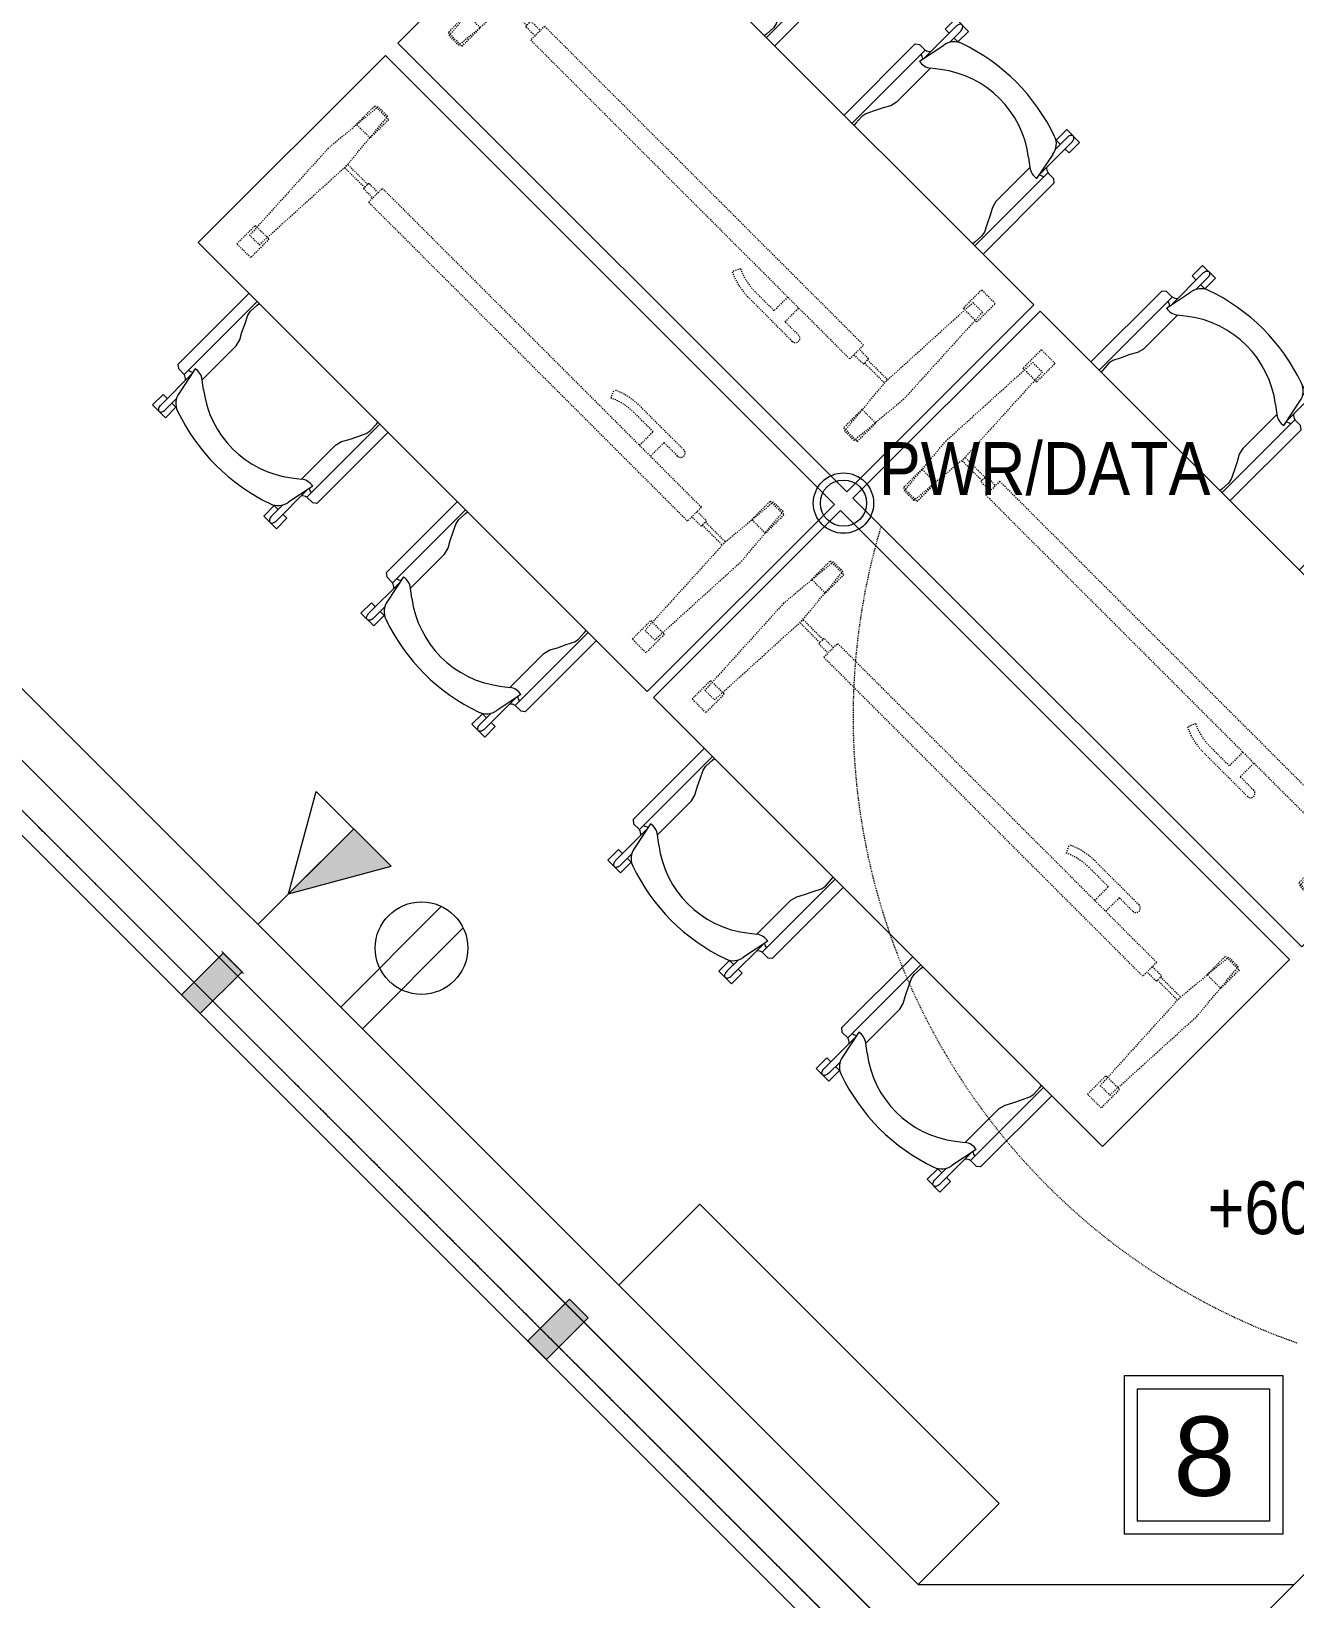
# Model space of a CAD drawing. Header units: inches. Extents: x 1 to 4574, y -953 to 1388.
# Drawn here: x 1741.6 to 1884.8, y -525.8 to -348 of the extents above; entities that cross this region are included whole.
import ezdxf

# ---------------------------------------------------------------- set-up
doc = ezdxf.new("R2010")
doc.units = ezdxf.units.IN
doc.header["$MEASUREMENT"] = 0
for name, pattern in [('Dash', [0.25, 0.125, -0.125]), ('IMPORT-PHANTOM4', [0.625, 0.3125, -0.0625, 0.0625, -0.0625, 0.0625, -0.0625]), ('Overhead', [0.15625, 0.09375, -0.0625])]:
    doc.linetypes.add(name, pattern=pattern)
for name, color, linetype, lineweight in [('3rd Floor Revit Background_dwg', 8, 'Continuous', 9), ('A-ANNO-NOTE', 131, 'Continuous', 20), ('A-Area', 7, 'IMPORT-PHANTOM4', 9), ('A-FLOR', 192, 'Continuous', 9), ('A-FLOR-OVHD', 1, 'Overhead', 9), ('A-WALL', 113, 'Continuous', 50), ('AWAEX', 7, 'Continuous', 9), ('E-ELEC-FIXT-IDEN', 2, 'Continuous', 9), ('I-FURN', 30, 'Continuous', 9), ('I-FURN-HDLN', 30, 'Continuous', 9), ('MHV', 7, 'Continuous', 9)]:
    doc.layers.add(name, color=color, linetype=linetype, lineweight=lineweight)
doc.styles.add('Arial', font='arial.ttf', dxfattribs={"height": 9})
doc.styles.add('Arial_3', font='arial.ttf', dxfattribs={"width": 0.85, "height": 6})

# ---------------------------------------------------------------- blocks, each defined once
blk = doc.blocks.new('Training Tables - 30x72-1695247-3rd Floor New Construction - Tel_Data_Elec Plan')
at = {"layer": 'I-FURN'}
for p, q in [((-26.63, 31.69), (-24.58, 31.69)), ((-26.63, 30), (-26.63, 31.69)), ((-25.98, 31.19), (-25.96, 31.3)), ((-25.98, 31.1), (-25.98, 31.19)), ((-25.98, 26.05), (-25.98, 31.1)), ((-25.96, 31.3), (-25.93, 31.4)), ((-25.93, 31.4), (-25.89, 31.49)), ((-25.89, 31.49), (-25.83, 31.57)), ((-25.83, 31.57), (-25.77, 31.63)), ((-25.77, 31.63), (-25.71, 31.67)), ((-25.71, 31.67), (-25.64, 31.69)), ((-25.64, 31.69), (-25.57, 31.69)), ((-25.57, 31.69), (-25.5, 31.67)), ((-25.5, 31.67), (-25.44, 31.63)), ((-25.44, 31.63), (-25.38, 31.57)), ((-25.38, 31.57), (-25.33, 31.49)), ((-25.33, 31.49), (-25.28, 31.4)), ((-25.28, 31.4), (-25.25, 31.3)), ((-25.25, 31.3), (-25.23, 31.19)), ((-25.23, 31.19), (-25.23, 31.08)), ((-25.23, 29.27), (-25.23, 31.08)), ((-24.58, 31.69), (-24.58, 30)), ((-8.82, 31.69), (-8.82, 30)), ((-6.78, 31.69), (-8.82, 31.69)), ((-8.18, 31.08), (-8.17, 31.19)), ((-8.18, 29.27), (-8.18, 31.08)), ((-8.17, 31.19), (-8.15, 31.3)), ((-8.15, 31.3), (-8.12, 31.4)), ((-8.12, 31.4), (-8.08, 31.49)), ((-8.08, 31.49), (-8.03, 31.57)), ((-8.03, 31.57), (-7.97, 31.63)), ((-7.97, 31.63), (-7.9, 31.67)), ((-7.9, 31.67), (-7.83, 31.69)), ((-7.83, 31.69), (-7.76, 31.69)), ((-7.76, 31.69), (-7.7, 31.67)), ((-7.7, 31.67), (-7.63, 31.63)), ((-7.63, 31.63), (-7.57, 31.57)), ((-7.57, 31.57), (-7.52, 31.49)), ((-7.52, 31.49), (-7.48, 31.4)), ((-7.48, 31.4), (-7.45, 31.3)), ((-7.45, 31.3), (-7.43, 31.19)), ((-7.43, 31.19), (-7.42, 31.1)), ((-7.42, 26.05), (-7.42, 31.1)), ((-6.78, 30), (-6.78, 31.69)), ((6.78, 31.69), (8.82, 31.69)), ((6.78, 30), (6.78, 31.69)), ((7.43, 31.19), (7.42, 31.1)), ((7.42, 26.05), (7.42, 31.1)), ((7.45, 31.3), (7.43, 31.19)), ((7.48, 31.4), (7.45, 31.3)), ((7.52, 31.49), (7.48, 31.4)), ((7.57, 31.57), (7.52, 31.49)), ((7.63, 31.63), (7.57, 31.57)), ((7.7, 31.67), (7.63, 31.63)), ((7.76, 31.69), (7.7, 31.67)), ((7.83, 31.69), (7.76, 31.69)), ((7.9, 31.67), (7.83, 31.69)), ((7.97, 31.63), (7.9, 31.67)), ((8.03, 31.57), (7.97, 31.63)), ((8.08, 31.49), (8.03, 31.57)), ((8.12, 31.4), (8.08, 31.49)), ((8.15, 31.3), (8.12, 31.4)), ((8.17, 31.19), (8.15, 31.3)), ((8.18, 31.08), (8.17, 31.19)), ((8.18, 29.27), (8.18, 31.08)), ((8.82, 31.69), (8.82, 30)), ((24.58, 31.69), (24.58, 30)), ((26.63, 31.69), (24.58, 31.69)), ((25.25, 31.3), (25.23, 31.19)), ((25.23, 31.19), (25.23, 31.08)), ((25.23, 29.27), (25.23, 31.08)), ((25.28, 31.4), (25.25, 31.3)), ((25.33, 31.49), (25.28, 31.4)), ((25.38, 31.57), (25.33, 31.49)), ((25.44, 31.63), (25.38, 31.57)), ((25.5, 31.67), (25.44, 31.63)), ((25.57, 31.69), (25.5, 31.67)), ((25.64, 31.69), (25.57, 31.69)), ((25.71, 31.67), (25.64, 31.69)), ((25.77, 31.63), (25.71, 31.67)), ((25.83, 31.57), (25.77, 31.63)), ((25.89, 31.49), (25.83, 31.57)), ((25.93, 31.4), (25.89, 31.49)), ((25.96, 31.3), (25.93, 31.4)), ((25.98, 31.19), (25.96, 31.3)), ((25.98, 31.1), (25.98, 31.19)), ((25.98, 26.05), (25.98, 31.1)), ((26.63, 30), (26.63, 31.69)), ((-25.98, 30), (-26.63, 30)), ((-26.12, 25.37), (-25.46, 28.6)), ((-24.58, 30), (-25.23, 30)), ((-8.82, 30), (-8.18, 30)), ((-7.28, 25.37), (-7.95, 28.6)), ((-7.42, 30), (-6.78, 30)), ((7.42, 30), (6.78, 30)), ((7.28, 25.37), (7.95, 28.6)), ((8.82, 30), (8.18, 30)), ((24.58, 30), (25.23, 30)), ((26.12, 25.37), (25.46, 28.6)), ((25.98, 30), (26.63, 30)), ((-27.85, 26.41), (-27.48, 26.71)), ((-27.48, 26.71), (-26.54, 26.71)), ((-26.54, 26.71), (-26.54, 15)), ((-6.87, 26.71), (-6.87, 15)), ((-5.93, 26.71), (-6.87, 26.71)), ((-5.56, 26.41), (-5.93, 26.71)), ((5.56, 26.41), (5.93, 26.71)), ((5.93, 26.71), (6.87, 26.71)), ((6.87, 26.71), (6.87, 15)), ((26.54, 26.71), (26.54, 15)), ((27.48, 26.71), (26.54, 26.71)), ((27.85, 26.41), (27.48, 26.71)), ((-27.85, 15), (-27.85, 26.41)), ((-23.76, 26.39), (-24.67, 25.69)), ((-24.67, 25.69), (-24.67, 20.24)), ((-9.64, 26.39), (-8.73, 25.69)), ((-8.73, 25.69), (-8.73, 20.24)), ((-5.56, 15), (-5.56, 26.41)), ((5.56, 15), (5.56, 26.41)), ((9.64, 26.39), (8.73, 25.69)), ((8.73, 25.69), (8.73, 20.24)), ((23.76, 26.39), (24.67, 25.69)), ((24.67, 25.69), (24.67, 20.24)), ((27.85, 15), (27.85, 26.41)), ((-24.67, 20.24), (-24.86, 19.49)), ((-8.73, 20.24), (-8.55, 19.49)), ((8.73, 20.24), (8.55, 19.49)), ((24.67, 20.24), (24.86, 19.49)), ((-25.31, 18.7), (-25.75, 17.75)), ((-24.86, 19.49), (-25.31, 18.7)), ((-8.55, 19.49), (-8.1, 18.7)), ((-8.1, 18.7), (-7.65, 17.75)), ((8.1, 18.7), (7.65, 17.75)), ((8.55, 19.49), (8.1, 18.7)), ((24.86, 19.49), (25.31, 18.7)), ((25.31, 18.7), (25.75, 17.75)), ((-26.21, 16.85), (-26.3, 16.32)), ((-26.3, 16.32), (-26.25, 15.29)), ((-25.75, 17.75), (-26.21, 16.85)), ((-7.65, 17.75), (-7.2, 16.85)), ((-7.2, 16.85), (-7.1, 16.32)), ((-7.1, 16.32), (-7.15, 15.29)), ((7.2, 16.85), (7.1, 16.32)), ((7.1, 16.32), (7.15, 15.29)), ((7.65, 17.75), (7.2, 16.85)), ((25.75, 17.75), (26.21, 16.85)), ((26.21, 16.85), (26.3, 16.32)), ((26.3, 16.32), (26.25, 15.29)), ((-36, -15), (-36, 15)), ((-36, 15), (36, 15)), ((-26.25, 15.29), (-26.22, 15)), ((-7.15, 15.29), (-7.18, 15)), ((7.15, 15.29), (7.18, 15)), ((26.25, 15.29), (26.22, 15)), ((36, 15), (36, -15)), ((36, -15), (-36, -15))]:
    blk.add_line(p, q, dxfattribs=at)
for centre, radius, start, end in [((-16.7, 9.11), 22.34, 70.5327, 109.4673), ((16.7, 9.11), 22.34, 70.5327, 109.4673), ((-23.48, 28.29), 2, 109.4673, 171.0828), ((-16.7, 17.2), 11.59, 52.4563, 127.5437), ((-9.92, 28.29), 2, 8.9172, 70.5327), ((9.92, 28.29), 2, 109.4673, 171.0828), ((16.7, 17.2), 11.59, 52.4563, 127.5437), ((23.48, 28.29), 2, 8.9172, 70.5327), ((-26.76, 27.75), 1.05, 282.043, 317.3785), ((-6.65, 27.75), 1.05, 222.6215, 257.957), ((6.65, 27.75), 1.05, 282.043, 317.3785), ((26.76, 27.75), 1.05, 222.6215, 257.957), ((-26.64, 25.1), 0.933, 49.3975, 83.8817), ((-25.73, 27.07), 1.74, 256.9936, 307.5437), ((-7.67, 27.07), 1.74, 232.4563, 283.0064), ((-6.77, 25.1), 0.933, 96.1183, 130.6025), ((6.77, 25.1), 0.933, 49.3975, 83.8817), ((7.67, 27.07), 1.74, 256.9936, 307.5437), ((25.73, 27.07), 1.74, 232.4563, 283.0064), ((26.64, 25.1), 0.933, 96.1183, 130.6025)]:
    blk.add_arc(centre, radius, start, end, dxfattribs=at)
at = {"layer": 'I-FURN-HDLN', "linetype": 'Dash'}
for p, q in [((-32.8, 9.05), (-32.8, 12.01)), ((-32.8, 12.01), (-30.6, 12.01)), ((-30.6, 12.01), (-30.6, 9.05)), ((30.6, 12.01), (32.8, 12.01)), ((30.6, 9.05), (30.6, 12.01)), ((32.8, 12.01), (32.8, 9.05)), ((-32.47, 10.29), (-33.13, -3)), ((-30.6, 9.05), (-32.8, 9.05)), ((-30.93, 10.29), (-32.47, 10.29)), ((-30.27, -3), (-30.93, 10.29)), ((30.93, 10.29), (30.27, -3)), ((32.8, 9.05), (30.6, 9.05)), ((32.47, 10.29), (30.93, 10.29)), ((33.13, -3), (32.47, 10.29)), ((-33.13, -3), (-32.47, -10.3)), ((-30.93, -10.3), (-30.27, -3)), ((-27.07, -3.25), (-30.29, -3.25)), ((-27.07, -2.75), (-30.28, -2.75)), ((-27.07, -2.57), (-25.57, -2.57)), ((-27.07, -3.43), (-27.07, -2.57)), ((-25.57, -3.43), (-27.07, -3.43)), ((-25.57, -4.11), (-25.57, -1.89)), ((-25.57, -1.89), (25.58, -1.89)), ((25.58, -1.89), (25.58, -4.11)), ((27.08, -2.57), (25.58, -2.57)), ((25.58, -3.43), (27.08, -3.43)), ((27.08, -3.43), (27.08, -2.57)), ((27.08, -2.75), (30.28, -2.75)), ((27.08, -3.25), (30.29, -3.25)), ((30.27, -3), (30.93, -10.3)), ((32.47, -10.3), (33.13, -3)), ((25.58, -4.11), (-25.57, -4.11)), ((-17.4, -6.3), (-17.4, -4.11)), ((-15.64, -4.11), (-15.64, -6.3)), ((-19.56, -6.3), (-17.4, -6.3)), ((-15.64, -6.3), (-12.56, -6.3)), ((-9.57, -5.63), (-9.15, -6.54)), ((-32.8, -10.12), (-32.8, -7.16)), ((-32.8, -7.16), (-30.6, -7.16)), ((-30.6, -7.16), (-30.6, -10.12)), ((-19.56, -7.3), (-12.56, -7.3)), ((30.6, -7.16), (32.8, -7.16)), ((30.6, -10.12), (30.6, -7.16)), ((32.8, -7.16), (32.8, -10.12)), ((-30.6, -10.12), (-32.8, -10.12)), ((-32.47, -10.3), (-30.93, -10.3)), ((32.8, -10.12), (30.6, -10.12)), ((30.93, -10.3), (32.47, -10.3))]:
    blk.add_line(p, q, dxfattribs=at)
for centre, radius, start, end in [((-19.56, -6.8), 0.5, 90, 270), ((-12.56, 0.7), 7, 270, 295.2411), ((-12.56, 0.7), 8, 270, 295.2061)]:
    blk.add_arc(centre, radius, start, end, dxfattribs=at)
blk = doc.blocks.new('Training Tables - 30x72-592698-3rd Floor New Construction - Tel_Data_Elec Plan')
at = {"layer": 'I-FURN'}
for p, q in [((-36, 15), (-36, -15)), ((36, 15), (-36, 15)), ((36, -15), (36, 15)), ((-36, -15), (36, -15)), ((-27.85, -15), (-27.85, -26.41)), ((-26.54, -26.71), (-26.54, -15)), ((-26.3, -16.32), (-26.25, -15.29)), ((-26.25, -15.29), (-26.22, -15)), ((-7.15, -15.29), (-7.18, -15)), ((-7.1, -16.32), (-7.15, -15.29)), ((-6.87, -26.71), (-6.87, -15)), ((-5.56, -15), (-5.56, -26.41)), ((5.56, -15), (5.56, -26.41)), ((6.87, -26.71), (6.87, -15)), ((7.1, -16.32), (7.15, -15.29)), ((7.15, -15.29), (7.18, -15)), ((26.25, -15.29), (26.22, -15)), ((26.3, -16.32), (26.25, -15.29)), ((26.54, -26.71), (26.54, -15)), ((27.85, -15), (27.85, -26.41)), ((-26.21, -16.85), (-26.3, -16.32)), ((-25.75, -17.75), (-26.21, -16.85)), ((-25.31, -18.7), (-25.75, -17.75)), ((-8.1, -18.7), (-7.65, -17.75)), ((-7.65, -17.75), (-7.2, -16.85)), ((-7.2, -16.85), (-7.1, -16.32)), ((7.2, -16.85), (7.1, -16.32)), ((7.65, -17.75), (7.2, -16.85)), ((8.1, -18.7), (7.65, -17.75)), ((25.31, -18.7), (25.75, -17.75)), ((25.75, -17.75), (26.21, -16.85)), ((26.21, -16.85), (26.3, -16.32)), ((-24.86, -19.49), (-25.31, -18.7)), ((-24.67, -20.24), (-24.86, -19.49)), ((-8.73, -20.24), (-8.55, -19.49)), ((-8.55, -19.49), (-8.1, -18.7)), ((8.55, -19.49), (8.1, -18.7)), ((8.73, -20.24), (8.55, -19.49)), ((24.67, -20.24), (24.86, -19.49)), ((24.86, -19.49), (25.31, -18.7)), ((-24.67, -25.69), (-24.67, -20.24)), ((-8.73, -25.69), (-8.73, -20.24)), ((8.73, -25.69), (8.73, -20.24)), ((24.67, -25.69), (24.67, -20.24)), ((-27.85, -26.41), (-27.48, -26.71)), ((-26.12, -25.37), (-25.46, -28.6)), ((-25.98, -26.05), (-25.98, -31.1)), ((-23.76, -26.39), (-24.67, -25.69)), ((-9.64, -26.39), (-8.73, -25.69)), ((-7.28, -25.37), (-7.95, -28.6)), ((-7.42, -26.05), (-7.42, -31.1)), ((-5.56, -26.41), (-5.93, -26.71)), ((5.56, -26.41), (5.93, -26.71)), ((7.28, -25.37), (7.95, -28.6)), ((7.42, -26.05), (7.42, -31.1)), ((9.64, -26.39), (8.73, -25.69)), ((23.76, -26.39), (24.67, -25.69)), ((26.12, -25.37), (25.46, -28.6)), ((25.98, -26.05), (25.98, -31.1)), ((27.85, -26.41), (27.48, -26.71)), ((-27.48, -26.71), (-26.54, -26.71)), ((-5.93, -26.71), (-6.87, -26.71)), ((5.93, -26.71), (6.87, -26.71)), ((27.48, -26.71), (26.54, -26.71)), ((-26.63, -30), (-26.63, -31.69)), ((-25.98, -30), (-26.63, -30)), ((-25.23, -29.27), (-25.23, -31.08)), ((-24.58, -30), (-25.23, -30)), ((-24.58, -31.69), (-24.58, -30)), ((-8.82, -30), (-8.18, -30)), ((-8.82, -31.69), (-8.82, -30)), ((-8.18, -29.27), (-8.18, -31.08)), ((-7.42, -30), (-6.78, -30)), ((-6.78, -30), (-6.78, -31.69)), ((6.78, -30), (6.78, -31.69)), ((7.42, -30), (6.78, -30)), ((8.18, -29.27), (8.18, -31.08)), ((8.82, -30), (8.18, -30)), ((8.82, -31.69), (8.82, -30)), ((24.58, -30), (25.23, -30)), ((24.58, -31.69), (24.58, -30)), ((25.23, -29.27), (25.23, -31.08)), ((25.98, -30), (26.63, -30)), ((26.63, -30), (26.63, -31.69)), ((-26.63, -31.69), (-24.58, -31.69)), ((-25.98, -31.1), (-25.98, -31.19)), ((-25.98, -31.19), (-25.96, -31.3)), ((-25.96, -31.3), (-25.93, -31.4)), ((-25.93, -31.4), (-25.89, -31.49)), ((-25.89, -31.49), (-25.83, -31.57)), ((-25.83, -31.57), (-25.77, -31.63)), ((-25.77, -31.63), (-25.71, -31.67)), ((-25.71, -31.67), (-25.64, -31.69)), ((-25.64, -31.69), (-25.57, -31.69)), ((-25.57, -31.69), (-25.5, -31.67)), ((-25.5, -31.67), (-25.44, -31.63)), ((-25.44, -31.63), (-25.38, -31.57)), ((-25.38, -31.57), (-25.33, -31.49)), ((-25.33, -31.49), (-25.28, -31.4)), ((-25.28, -31.4), (-25.25, -31.3)), ((-25.25, -31.3), (-25.23, -31.19)), ((-25.23, -31.19), (-25.23, -31.08)), ((-6.78, -31.69), (-8.82, -31.69)), ((-8.18, -31.08), (-8.17, -31.19)), ((-8.17, -31.19), (-8.15, -31.3)), ((-8.15, -31.3), (-8.12, -31.4)), ((-8.12, -31.4), (-8.08, -31.49)), ((-8.08, -31.49), (-8.03, -31.57)), ((-8.03, -31.57), (-7.97, -31.63)), ((-7.97, -31.63), (-7.9, -31.67)), ((-7.9, -31.67), (-7.83, -31.69)), ((-7.83, -31.69), (-7.76, -31.69)), ((-7.76, -31.69), (-7.7, -31.67)), ((-7.7, -31.67), (-7.63, -31.63)), ((-7.63, -31.63), (-7.57, -31.57)), ((-7.57, -31.57), (-7.52, -31.49)), ((-7.52, -31.49), (-7.48, -31.4)), ((-7.48, -31.4), (-7.45, -31.3)), ((-7.45, -31.3), (-7.43, -31.19)), ((-7.43, -31.19), (-7.42, -31.1)), ((6.78, -31.69), (8.82, -31.69)), ((7.43, -31.19), (7.42, -31.1)), ((7.45, -31.3), (7.43, -31.19)), ((7.48, -31.4), (7.45, -31.3)), ((7.52, -31.49), (7.48, -31.4)), ((7.57, -31.57), (7.52, -31.49)), ((7.63, -31.63), (7.57, -31.57)), ((7.7, -31.67), (7.63, -31.63)), ((7.76, -31.69), (7.7, -31.67)), ((7.83, -31.69), (7.76, -31.69)), ((7.9, -31.67), (7.83, -31.69)), ((7.97, -31.63), (7.9, -31.67)), ((8.03, -31.57), (7.97, -31.63)), ((8.08, -31.49), (8.03, -31.57)), ((8.12, -31.4), (8.08, -31.49)), ((8.15, -31.3), (8.12, -31.4)), ((8.17, -31.19), (8.15, -31.3)), ((8.18, -31.08), (8.17, -31.19)), ((26.63, -31.69), (24.58, -31.69)), ((25.23, -31.19), (25.23, -31.08)), ((25.25, -31.3), (25.23, -31.19)), ((25.28, -31.4), (25.25, -31.3)), ((25.33, -31.49), (25.28, -31.4)), ((25.38, -31.57), (25.33, -31.49)), ((25.44, -31.63), (25.38, -31.57)), ((25.5, -31.67), (25.44, -31.63)), ((25.57, -31.69), (25.5, -31.67)), ((25.64, -31.69), (25.57, -31.69)), ((25.71, -31.67), (25.64, -31.69)), ((25.77, -31.63), (25.71, -31.67)), ((25.83, -31.57), (25.77, -31.63)), ((25.89, -31.49), (25.83, -31.57)), ((25.93, -31.4), (25.89, -31.49)), ((25.96, -31.3), (25.93, -31.4)), ((25.98, -31.19), (25.96, -31.3)), ((25.98, -31.1), (25.98, -31.19))]:
    blk.add_line(p, q, dxfattribs=at)
for centre, radius, start, end in [((-26.64, -25.1), 0.933, 276.1183, 310.6025), ((-25.73, -27.07), 1.74, 52.4563, 103.0064), ((-16.7, -17.2), 11.59, 232.4563, 307.5437), ((-7.67, -27.07), 1.74, 76.9936, 127.5437), ((-6.77, -25.1), 0.933, 229.3975, 263.8817), ((6.77, -25.1), 0.933, 276.1183, 310.6025), ((7.67, -27.07), 1.74, 52.4563, 103.0064), ((16.7, -17.2), 11.59, 232.4563, 307.5437), ((25.73, -27.07), 1.74, 76.9936, 127.5437), ((26.64, -25.1), 0.933, 229.3975, 263.8817), ((-26.76, -27.75), 1.05, 42.6215, 77.957), ((-6.65, -27.75), 1.05, 102.043, 137.3785), ((6.65, -27.75), 1.05, 42.6215, 77.957), ((26.76, -27.75), 1.05, 102.043, 137.3785), ((-23.48, -28.29), 2, 188.9172, 250.5327), ((-16.7, -9.11), 22.34, 250.5327, 289.4673), ((-9.92, -28.29), 2, 289.4673, 351.0828), ((9.92, -28.29), 2, 188.9172, 250.5327), ((16.7, -9.11), 22.34, 250.5327, 289.4673), ((23.48, -28.29), 2, 289.4673, 351.0828)]:
    blk.add_arc(centre, radius, start, end, dxfattribs=at)
at = {"layer": 'I-FURN-HDLN', "linetype": 'Dash'}
for p, q in [((-33.13, 3), (-32.47, 10.3)), ((-32.8, 10.12), (-32.8, 7.16)), ((-30.6, 10.12), (-32.8, 10.12)), ((-32.47, 10.3), (-30.93, 10.3)), ((-30.93, 10.3), (-30.27, 3)), ((-30.6, 7.16), (-30.6, 10.12)), ((30.27, 3), (30.93, 10.3)), ((32.8, 10.12), (30.6, 10.12)), ((30.6, 10.12), (30.6, 7.16)), ((30.93, 10.3), (32.47, 10.3)), ((32.47, 10.3), (33.13, 3)), ((32.8, 7.16), (32.8, 10.12)), ((-32.8, 7.16), (-30.6, 7.16)), ((-19.56, 7.3), (-12.56, 7.3)), ((30.6, 7.16), (32.8, 7.16)), ((-19.56, 6.3), (-17.4, 6.3)), ((-17.4, 6.3), (-17.4, 4.11)), ((-15.64, 6.3), (-12.56, 6.3)), ((-15.64, 4.11), (-15.64, 6.3)), ((-9.57, 5.63), (-9.15, 6.54)), ((-25.57, 4.11), (-25.57, 1.89)), ((25.58, 4.11), (-25.57, 4.11)), ((25.58, 1.89), (25.58, 4.11)), ((-32.47, -10.29), (-33.13, 3)), ((-30.27, 3), (-30.93, -10.29)), ((-27.07, 3.25), (-30.29, 3.25)), ((-27.07, 2.75), (-30.28, 2.75)), ((-27.07, 3.43), (-27.07, 2.57)), ((-25.57, 3.43), (-27.07, 3.43)), ((-27.07, 2.57), (-25.57, 2.57)), ((-25.57, 1.89), (25.58, 1.89)), ((25.58, 3.43), (27.08, 3.43)), ((27.08, 2.57), (25.58, 2.57)), ((27.08, 3.43), (27.08, 2.57)), ((27.08, 3.25), (30.29, 3.25)), ((27.08, 2.75), (30.28, 2.75)), ((30.93, -10.29), (30.27, 3)), ((33.13, 3), (32.47, -10.29)), ((-32.8, -9.05), (-32.8, -12.01)), ((-30.6, -9.05), (-32.8, -9.05)), ((-30.93, -10.29), (-32.47, -10.29)), ((-30.6, -12.01), (-30.6, -9.05)), ((32.8, -9.05), (30.6, -9.05)), ((30.6, -9.05), (30.6, -12.01)), ((32.47, -10.29), (30.93, -10.29)), ((32.8, -12.01), (32.8, -9.05)), ((-32.8, -12.01), (-30.6, -12.01)), ((30.6, -12.01), (32.8, -12.01))]:
    blk.add_line(p, q, dxfattribs=at)
for centre, radius, start, end in [((-19.56, 6.8), 0.5, 90, 270), ((-12.56, -0.7), 8, 64.7939, 90), ((-12.56, -0.7), 7, 64.7589, 90)]:
    blk.add_arc(centre, radius, start, end, dxfattribs=at)
blk = doc.blocks.new('3rd Floor Revit Background_dwg-1506769-3rd Floor New Construction - Tel_Data_Elec Plan')
at = {"layer": 'AWAEX'}
for points in [[(-116.84, -459.4), (-112.11, -454.67), (-114.23, -452.55), (-118.96, -457.28)], [(-77.59, -498.65), (-72.86, -493.92), (-74.98, -491.79), (-79.72, -496.53)]]:
    blk.add_hatch(color=256, dxfattribs=at).paths.add_polyline_path(points, flags=0)
at = {"layer": 'A-Area', "flags": 128}
for points in [[(1884.9, 180.92), (1805.75, 260.07), (1767.28, 260.07), (1767.28, 298.53), (1688.13, 377.68), (735.1, 377.68), (571.4, 213.99), (494.75, 290.64), (524.68, 320.57), (524.68, 419.78), (401.76, 542.7), (362.39, 542.7), (362.39, 582.06), (243.34, 701.12), (204.04, 701.12), (204.04, 740.42), (84.92, 859.54), (45.55, 859.54), (45.55, 898.9), (-441.32, 1385.78), (-666.56, 1385.78), (-745.3, 1307.04), (-745.3, 1267.7), (-784.64, 1267.7), (-863.31, 1189.03), (-863.31, 289.89), (-745.28, 171.87), (-705.91, 171.87), (-705.91, 132.5), (-587.52, 14.1), (-548.15, 14.1), (-548.15, -25.26), (-39.5, -533.91), (-0.12, -533.91), (-0.12, -573.29), (115.81, -689.22), (514.38, -689.22), (542.18, -661.42), (569.98, -689.22), (1686.6, -689.22), (1766.06, -609.77), (1766.06, -570.38), (1805.44, -570.38), (1884.9, -490.93), (1884.9, 180.92)], [(231.68, -689.22), (115.81, -689.22), (-0.12, -573.29), (-0.12, -533.91), (-39.5, -533.91), (-548.15, -25.26), (-548.15, 14.1), (-587.52, 14.1), (-705.91, 132.5), (-705.91, 171.87), (-745.28, 171.87), (-863.31, 289.89), (-863.31, 1189.03), (-784.64, 1267.7), (-745.3, 1267.7)]]:
    blk.add_lwpolyline(points, dxfattribs=at)
at = {"layer": 'AWAEX'}
for p, q in [((-40.89, -532.52), (-546.76, -26.65)), ((-114.23, -452.55), (-118.96, -457.28)), ((-111.93, -454.85), (-114.4, -452.37)), ((-112.11, -454.67), (-114.23, -452.55)), ((-116.84, -459.4), (-112.11, -454.67)), ((-118.96, -457.28), (-116.84, -459.4)), ((-74.98, -491.79), (-79.72, -496.53)), ((-72.86, -493.92), (-74.98, -491.79)), ((-77.59, -498.65), (-72.86, -493.92)), ((-79.72, -496.53), (-77.59, -498.65))]:
    blk.add_line(p, q, dxfattribs=at)
at = {"layer": 'AWAEX', "flags": 128}
for points in [[(364.39, 582.89), (244.17, 703.12), (206.24, 703.12), (206.24, 741.05), (85.75, 861.54), (47.55, 861.54), (47.55, 899.73), (-440.49, 1387.78), (-667.39, 1387.78), (-747.3, 1307.87), (-747.3, 1269.7), (-785.47, 1269.7), (-865.32, 1189.85), (-865.32, 289.08), (-746.11, 169.87), (-707.91, 169.87), (-707.91, 131.67), (-588.35, 12.1), (-550.15, 12.1), (-550.15, -26.09), (-40.33, -535.91), (3.88, -535.91)], [(-308.58, -259.17), (-37.84, -529.91), (3.35, -529.91)], [(-186.59, -373.03), (-35.46, -524.16), (7.16, -524.16)]]:
    blk.add_lwpolyline(points, dxfattribs=at)
at = {"layer": 'MHV', "flags": 128}
blk.add_lwpolyline([(-26.27, -514.97), (-60.21, -481.03), (-69.4, -490.22), (-35.46, -524.16)], close=True, dxfattribs=at)
blk = doc.blocks.new('FORM Equipment_Fixture Tag - Square-214315-3rd Floor New Construction - Tel_Data_Elec Plan')
at = {"layer": 'A-ANNO-NOTE'}
for p, q in [((-0.09375, 0.09375), (0.09375, 0.09375)), ((-0.09375, 0.09375), (0.09375, 0.09375)), ((-0.09375, 0.09375), (0.09375, 0.09375)), ((-0.09375, 0.09375), (-0.09375, -0.09375)), ((0.09375, 0.09375), (0.09375, -0.09375)), ((-0.078125, 0.078125), (-0.078125, -0.078125)), ((-0.078125, 0.078125), (0.078125, 0.078125)), ((0.078125, 0.078125), (0.078125, -0.078125)), ((0.078125, -0.078125), (-0.078125, -0.078125)), ((0.09375, -0.09375), (-0.09375, -0.09375))]:
    blk.add_line(p, q, dxfattribs=at)

msp = doc.modelspace()

# ---------------------------------------------------------------- hatches: boundary and pattern name
at = {"layer": 'A-ANNO-NOTE', "lineweight": 9}
msp.add_hatch(color=256, dxfattribs=at).paths.add_polyline_path([(1770.74, -445.83), (1782.38, -442.68), (1778.14, -438.44)], flags=0)

# ---------------------------------------------------------------- linework, layer by layer
at = {"layer": 'A-ANNO-NOTE'}
for p, q in [((1770.74, -445.83), (1773.89, -434.19)), ((1782.38, -442.68), (1773.89, -434.19)), ((1767.26, -449.31), (1778.14, -438.44)), ((1778.14, -438.44), (1770.74, -445.83)), ((1782.38, -442.68), (1778.14, -438.44)), ((1770.74, -445.83), (1782.38, -442.68)), ((1770.74, -445.83), (1782.38, -442.68)), ((1776.64, -458.69), (1788.09, -447.23)), ((1779.1, -461.15), (1790.56, -449.69))]:
    msp.add_line(p, q, dxfattribs=at)
for centre, radius in [((1833.67, -401.5), 3.42), ((1833.67, -401.5), 2.62), ((1785.82, -451.97), 5.25)]:
    msp.add_circle(centre, radius, dxfattribs=at)
at = {"layer": 'A-FLOR', "lineweight": 13}
msp.add_line((1568.99, -259.17), (1839.73, -529.91), dxfattribs=at)
at = {"layer": 'A-FLOR-OVHD'}
msp.add_arc((1910.1, -425.69), 75.33, 163.349, 250.651, dxfattribs=at)
at = {"layer": 'A-WALL', "color": 250, "lineweight": 20}
msp.add_line((1971.53, -437.38), (1879.96, -528.94), dxfattribs=at)

# ---------------------------------------------------------------- block references
at = {"layer": '3rd Floor Revit Background_dwg', "color": 7}
msp.add_blockref('3rd Floor Revit Background_dwg-1506769-3rd Floor New Construction - Tel_Data_Elec Plan', (1877.58, 0), dxfattribs=at)
at = {"layer": 'A-ANNO-NOTE', "xscale": 96, "yscale": 96, "zscale": 96}
msp.add_blockref('FORM Equipment_Fixture Tag - Square-214315-3rd Floor New Construction - Tel_Data_Elec Plan', (1874.48, -509.46), dxfattribs=at)
at = {"layer": 'I-FURN'}
for name, p, rotation in [('Training Tables - 30x72-592698-3rd Floor New Construction - Tel_Data_Elec Plan', (1819.2, -364.16), 134.9999999999999), ('Training Tables - 30x72-1695247-3rd Floor New Construction - Tel_Data_Elec Plan', (1796.57, -386.79), 134.9999999999997), ('Training Tables - 30x72-592698-3rd Floor New Construction - Tel_Data_Elec Plan', (1870.81, -415.78), 134.9999999999999), ('Training Tables - 30x72-1695247-3rd Floor New Construction - Tel_Data_Elec Plan', (1848.19, -438.41), 134.9999999999997)]:
    msp.add_blockref(name, p, dxfattribs=dict(at, rotation=rotation))

# ---------------------------------------------------------------- texts
at = {"layer": 'A-ANNO-NOTE', "lineweight": 9, "insert": (1874.58, -505.1), "char_height": 9, "width": 8.3742, "attachment_point": 2, "line_spacing_factor": 0.941778, "style": 'Arial'}
msp.add_mtext('8', dxfattribs=at)
at = {"layer": 'E-ELEC-FIXT-IDEN', "char_height": 6, "attachment_point": 2, "line_spacing_factor": 0.941778, "style": 'Arial_3'}
for s, insert, width in [('PWR/DATA', (1856.48, -394.58), 44.5888), ('+60"', (1882.28, -478.42), 17.336)]:
    msp.add_mtext(s, dxfattribs=dict(at, insert=insert, width=width))

doc.saveas('drawing.dxf')
